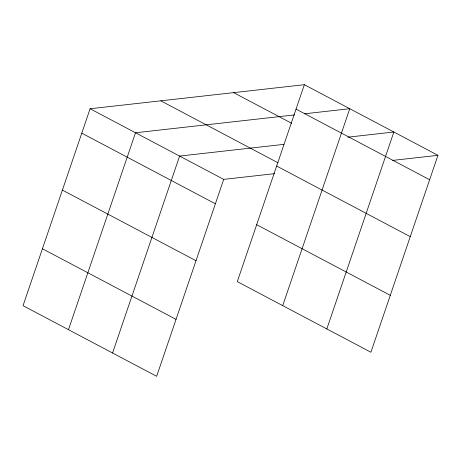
<?xml version="1.0" encoding="UTF-8"?>
<svg xmlns="http://www.w3.org/2000/svg" width="461" height="461" viewBox="0 0 461 461"><rect width="100%" height="100%" fill="white"/><g stroke="black" fill="none" stroke-linecap="round" stroke-linejoin="round"><path stroke-width="0.69" d="M304.341 84.697L237.3 281.625L370.909 352.244L437.95 155.322L304.341 84.697L90.091 108.756L23.05 305.678L156.659 376.303L223.7 179.375L274.606 173.659M68.476 329.69L135.517 132.768L294.619 114.898M112.57 352.999L179.611 156.072L283.878 144.362M282.726 305.631L349.766 108.71L304.519 113.792M326.82 328.941L393.855 132.013L347.899 137.176M392.703 160.399L437.95 155.322M296.025 109.107L429.64 179.732M233.635 92.638L291.663 123.306M160.791 100.815L278.023 162.785M276.646 166.035L410.261 236.66M90.091 108.756L223.7 179.375M256.679 224.691L390.294 295.317M81.781 133.166L215.391 203.791M62.396 190.093L196.011 260.719M42.429 248.75L176.044 319.375"/></g></svg>
